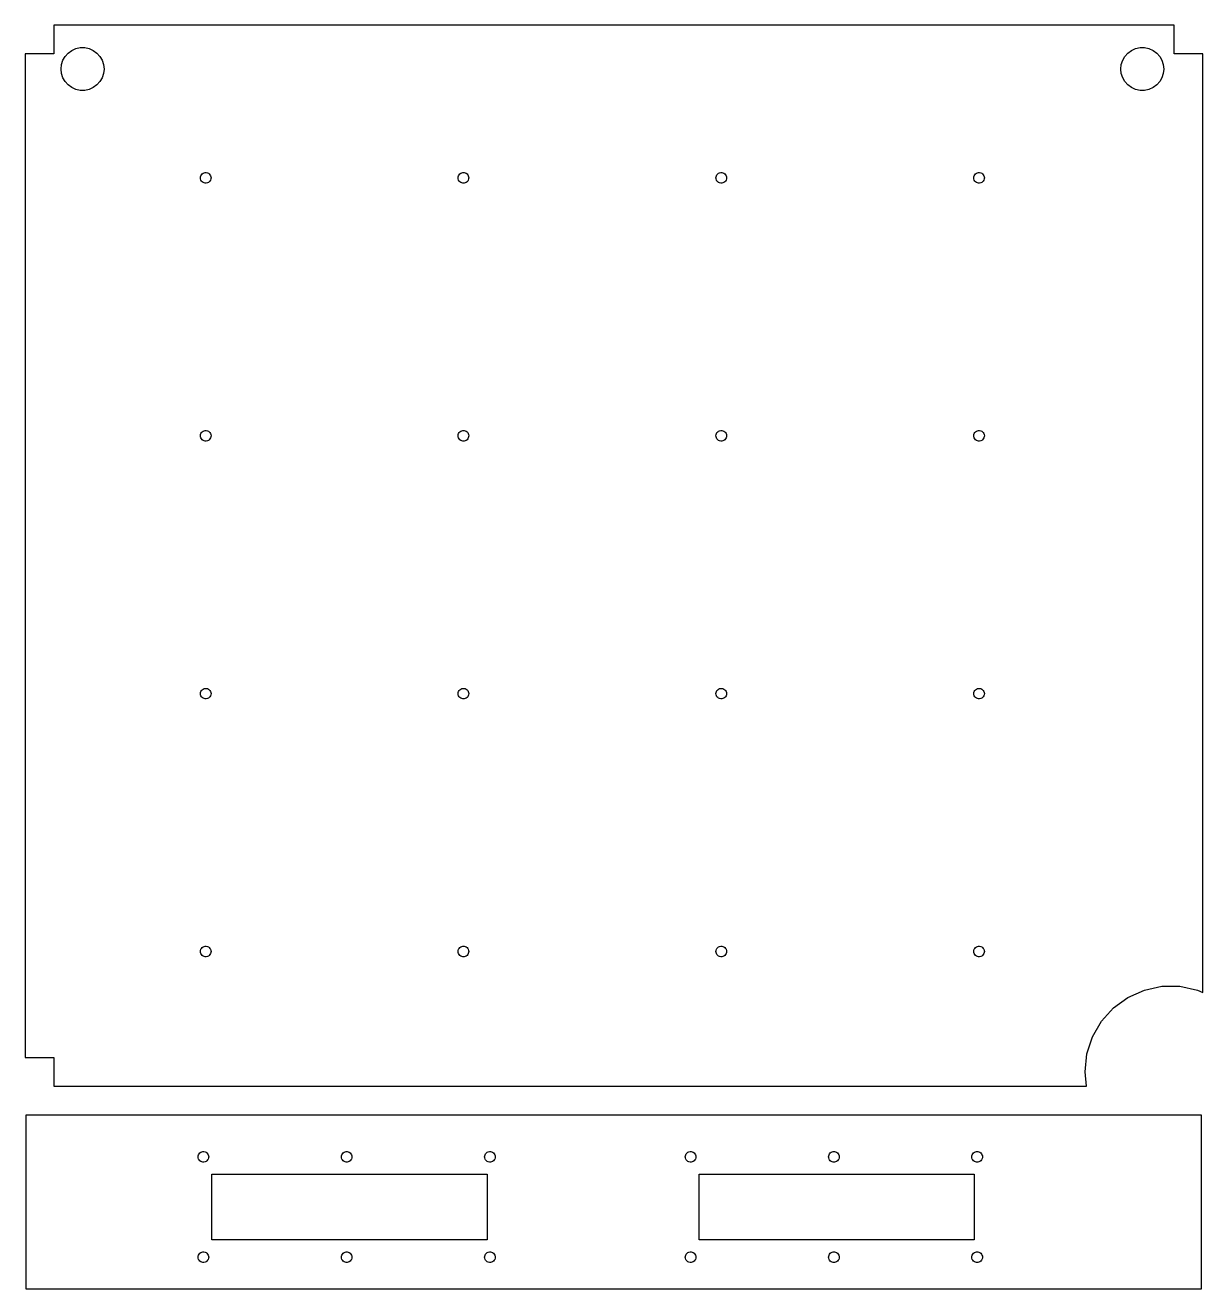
# Model space of a CAD drawing. Extents: x 0 to 220, y 0 to 117.
# Drawn here: x 0.1 to 108.8, y 0.1 to 116.7 of the extents above; entities that cross this region are included whole.
import ezdxf

# ---------------------------------------------------------------- set-up
doc = ezdxf.new("R2010")
doc.units = 0
doc.layers.add('Layer_1', color=7, linetype='CONTINUOUS')

msp = doc.modelspace()

# ---------------------------------------------------------------- linework, layer by layer
at = {"layer": 'Layer_1', "color": 7}
for points in [[(108.775008, 27.454257), (108.775008, 35.342116), (108.775008, 114.064717), (106.130691, 114.064717), (106.130691, 116.708867), (2.710423, 116.708867), (2.710423, 114.064717), (0.066106, 114.064717), (0.066106, 21.447837), (2.710423, 21.447837), (2.710423, 18.803694), (98.045138, 18.803694), (97.906049, 20.125756), (98.07952, 21.775031), (98.591986, 23.352194), (99.420984, 24.788342), (100.530808, 26.020728), (101.872534, 26.995493), (103.387467, 27.669993), (105.009762, 28.014761), (106.668284, 28.014761), (108.290577, 27.669993)], [(5.147431, 110.69896), (4.741889, 110.78523), (4.36313, 110.953923), (4.027691, 111.197451), (3.750278, 111.505762), (3.542956, 111.864563), (3.414837, 112.259081), (3.371466, 112.671312), (3.414837, 113.083523), (3.542956, 113.478043), (3.750278, 113.836844), (4.027691, 114.145166), (4.36313, 114.388694), (4.741889, 114.557376), (5.147431, 114.643546), (5.562063, 114.643546), (5.967592, 114.557376), (6.34637, 114.388694), (6.681798, 114.145166), (6.959219, 113.836844), (7.16653, 113.478043), (7.294647, 113.083523), (7.338023, 112.671312), (7.294647, 112.259081), (7.16653, 111.864563), (6.959219, 111.505762), (6.681798, 111.197451), (6.34637, 110.953923), (5.967592, 110.78523), (5.562063, 110.69896)], [(102.987385, 110.69896), (102.581747, 110.78523), (102.203075, 110.953923), (101.867777, 111.197451), (101.590123, 111.505762), (101.382804, 111.864563), (101.254825, 112.259081), (101.211451, 112.671312), (101.254825, 113.083523), (101.382804, 113.478043), (101.590123, 113.836844), (101.867777, 114.145166), (102.203075, 114.388694), (102.581747, 114.557376), (102.987385, 114.643546), (103.402008, 114.643546), (103.807646, 114.557376), (104.186321, 114.388694), (104.521619, 114.145166), (104.79927, 113.836844), (105.006582, 113.478043), (105.134569, 113.083523), (105.177945, 112.671312), (105.134569, 112.259081), (105.006582, 111.864563), (104.79927, 111.505762), (104.521619, 111.197451), (104.186321, 110.953923), (103.807646, 110.78523), (103.402008, 110.69896)], [(16.6742, 102.136909), (16.574156, 102.158314), (16.48071, 102.199697), (16.397954, 102.259773), (16.329496, 102.335944), (16.278325, 102.424508), (16.246742, 102.521571), (16.236053, 102.623382), (16.246742, 102.725176), (16.278325, 102.822238), (16.329496, 102.910805), (16.397954, 102.986975), (16.48071, 103.047052), (16.574156, 103.088433), (16.6742, 103.109837), (16.77648, 103.109837), (16.876514, 103.088433), (16.969959, 103.047052), (17.05271, 102.986975), (17.121174, 102.910805), (17.172247, 102.822238), (17.20383, 102.725176), (17.214519, 102.623382), (17.20383, 102.521571), (17.172247, 102.424508), (17.121174, 102.335944), (17.05271, 102.259773), (16.969959, 102.199697), (16.876514, 102.158314), (16.77648, 102.136909)], [(40.473207, 102.136909), (40.372985, 102.158314), (40.279635, 102.199697), (40.196884, 102.259773), (40.12842, 102.335944), (40.077353, 102.424508), (40.045672, 102.521571), (40.035062, 102.623382), (40.045672, 102.725176), (40.077353, 102.822238), (40.12842, 102.910805), (40.196884, 102.986975), (40.279635, 103.047052), (40.372985, 103.088433), (40.473207, 103.109837), (40.575275, 103.109837), (40.675502, 103.088433), (40.768844, 103.047052), (40.851601, 102.986975), (40.920061, 102.910805), (40.971131, 102.822238), (41.002813, 102.725176), (41.013422, 102.623382), (41.002813, 102.521571), (40.971131, 102.424508), (40.920061, 102.335944), (40.851601, 102.259773), (40.768844, 102.199697), (40.675502, 102.158314), (40.575275, 102.136909)], [(64.27211, 102.136909), (64.171888, 102.158314), (64.078541, 102.199697), (63.995787, 102.259773), (63.927326, 102.335944), (63.876256, 102.424508), (63.844575, 102.521571), (63.833965, 102.623382), (63.844575, 102.725176), (63.876256, 102.822238), (63.927326, 102.910805), (63.995787, 102.986975), (64.078541, 103.047052), (64.171888, 103.088433), (64.27211, 103.109837), (64.374181, 103.109837), (64.474405, 103.088433), (64.56775, 103.047052), (64.650504, 102.986975), (64.718965, 102.910805), (64.770034, 102.822238), (64.801816, 102.725176), (64.812399, 102.623382), (64.801816, 102.521571), (64.770034, 102.424508), (64.718965, 102.335944), (64.650504, 102.259773), (64.56775, 102.199697), (64.474405, 102.158314), (64.374181, 102.136909)], [(88.071015, 102.136909), (87.970794, 102.158314), (87.877446, 102.199697), (87.794695, 102.259773), (87.726232, 102.335944), (87.675162, 102.424508), (87.64338, 102.521571), (87.63277, 102.623382), (87.64338, 102.725176), (87.675162, 102.822238), (87.726232, 102.910805), (87.794695, 102.986975), (87.877446, 103.047052), (87.970794, 103.088433), (88.071015, 103.109837), (88.173086, 103.109837), (88.273311, 103.088433), (88.366658, 103.047052), (88.449409, 102.986975), (88.51787, 102.910805), (88.568943, 102.822238), (88.600725, 102.725176), (88.611334, 102.623382), (88.600725, 102.521571), (88.568943, 102.424508), (88.51787, 102.335944), (88.449409, 102.259773), (88.366658, 102.199697), (88.273311, 102.158314), (88.173086, 102.136909)], [(16.6742, 78.339494), (16.574156, 78.360899), (16.48071, 78.402383), (16.397954, 78.462459), (16.329496, 78.53863), (16.278325, 78.627197), (16.246742, 78.724259), (16.236053, 78.82606), (16.246742, 78.927859), (16.278325, 79.024921), (16.329496, 79.11349), (16.397954, 79.189661), (16.48071, 79.249737), (16.574156, 79.291121), (16.6742, 79.312526), (16.77648, 79.312526), (16.876514, 79.291121), (16.969959, 79.249737), (17.05271, 79.189661), (17.121174, 79.11349), (17.172247, 79.024921), (17.20383, 78.927859), (17.214519, 78.82606), (17.20383, 78.724259), (17.172247, 78.627197), (17.121174, 78.53863), (17.05271, 78.462459), (16.969959, 78.402383), (16.876514, 78.360899), (16.77648, 78.339494)], [(40.473207, 78.339494), (40.372985, 78.360899), (40.279635, 78.402383), (40.196884, 78.462459), (40.12842, 78.53863), (40.077353, 78.627197), (40.045672, 78.724259), (40.035062, 78.82606), (40.045672, 78.927859), (40.077353, 79.024921), (40.12842, 79.11349), (40.196884, 79.189661), (40.279635, 79.249737), (40.372985, 79.291121), (40.473207, 79.312526), (40.575275, 79.312526), (40.675502, 79.291121), (40.768844, 79.249737), (40.851601, 79.189661), (40.920061, 79.11349), (40.971131, 79.024921), (41.002813, 78.927859), (41.013422, 78.82606), (41.002813, 78.724259), (40.971131, 78.627197), (40.920061, 78.53863), (40.851601, 78.462459), (40.768844, 78.402383), (40.675502, 78.360899), (40.575275, 78.339494)], [(64.27211, 78.339494), (64.171888, 78.360899), (64.078541, 78.402383), (63.995787, 78.462459), (63.927326, 78.53863), (63.876256, 78.627197), (63.844575, 78.724259), (63.833965, 78.82606), (63.844575, 78.927859), (63.876256, 79.024921), (63.927326, 79.11349), (63.995787, 79.189661), (64.078541, 79.249737), (64.171888, 79.291121), (64.27211, 79.312526), (64.374181, 79.312526), (64.474405, 79.291121), (64.56775, 79.249737), (64.650504, 79.189661), (64.718965, 79.11349), (64.770034, 79.024921), (64.801816, 78.927859), (64.812399, 78.82606), (64.801816, 78.724259), (64.770034, 78.627197), (64.718965, 78.53863), (64.650504, 78.462459), (64.56775, 78.402383), (64.474405, 78.360899), (64.374181, 78.339494)], [(88.071015, 78.339494), (87.970794, 78.360899), (87.877446, 78.402383), (87.794695, 78.462459), (87.726232, 78.53863), (87.675162, 78.627197), (87.64338, 78.724259), (87.63277, 78.82606), (87.64338, 78.927859), (87.675162, 79.024921), (87.726232, 79.11349), (87.794695, 79.189661), (87.877446, 79.249737), (87.970794, 79.291121), (88.071015, 79.312526), (88.173086, 79.312526), (88.273311, 79.291121), (88.366658, 79.249737), (88.449409, 79.189661), (88.51787, 79.11349), (88.568943, 79.024921), (88.600725, 78.927859), (88.611334, 78.82606), (88.600725, 78.724259), (88.568943, 78.627197), (88.51787, 78.53863), (88.449409, 78.462459), (88.366658, 78.402383), (88.273311, 78.360899), (88.173086, 78.339494)], [(16.6742, 54.542083), (16.574156, 54.563488), (16.48071, 54.604869), (16.397954, 54.664944), (16.329496, 54.741118), (16.278325, 54.829681), (16.246742, 54.926746), (16.236053, 55.028537), (16.246742, 55.130349), (16.278325, 55.227411), (16.329496, 55.315975), (16.397954, 55.392146), (16.48071, 55.452222), (16.574156, 55.493606), (16.6742, 55.51501), (16.77648, 55.51501), (16.876514, 55.493606), (16.969959, 55.452222), (17.05271, 55.392146), (17.121174, 55.315975), (17.172247, 55.227411), (17.20383, 55.130349), (17.214519, 55.028537), (17.20383, 54.926746), (17.172247, 54.829681), (17.121174, 54.741118), (17.05271, 54.664944), (16.969959, 54.604869), (16.876514, 54.563488), (16.77648, 54.542083)], [(40.473207, 54.542083), (40.372985, 54.563488), (40.279635, 54.604869), (40.196884, 54.664944), (40.12842, 54.741118), (40.077353, 54.829681), (40.045672, 54.926746), (40.035062, 55.028537), (40.045672, 55.130349), (40.077353, 55.227411), (40.12842, 55.315975), (40.196884, 55.392146), (40.279635, 55.452222), (40.372985, 55.493606), (40.473207, 55.51501), (40.575275, 55.51501), (40.675502, 55.493606), (40.768844, 55.452222), (40.851601, 55.392146), (40.920061, 55.315975), (40.971131, 55.227411), (41.002813, 55.130349), (41.013422, 55.028537), (41.002813, 54.926746), (40.971131, 54.829681), (40.920061, 54.741118), (40.851601, 54.664944), (40.768844, 54.604869), (40.675502, 54.563488), (40.575275, 54.542083)], [(64.27211, 54.542083), (64.171888, 54.563488), (64.078541, 54.604869), (63.995787, 54.664944), (63.927326, 54.741118), (63.876256, 54.829681), (63.844575, 54.926746), (63.833965, 55.028537), (63.844575, 55.130349), (63.876256, 55.227411), (63.927326, 55.315975), (63.995787, 55.392146), (64.078541, 55.452222), (64.171888, 55.493606), (64.27211, 55.51501), (64.374181, 55.51501), (64.474405, 55.493606), (64.56775, 55.452222), (64.650504, 55.392146), (64.718965, 55.315975), (64.770034, 55.227411), (64.801816, 55.130349), (64.812399, 55.028537), (64.801816, 54.926746), (64.770034, 54.829681), (64.718965, 54.741118), (64.650504, 54.664944), (64.56775, 54.604869), (64.474405, 54.563488), (64.374181, 54.542083)], [(88.071015, 54.542083), (87.970794, 54.563488), (87.877446, 54.604869), (87.794695, 54.664944), (87.726232, 54.741118), (87.675162, 54.829681), (87.64338, 54.926746), (87.63277, 55.028537), (87.64338, 55.130349), (87.675162, 55.227411), (87.726232, 55.315975), (87.794695, 55.392146), (87.877446, 55.452222), (87.970794, 55.493606), (88.071015, 55.51501), (88.173086, 55.51501), (88.273311, 55.493606), (88.366658, 55.452222), (88.449409, 55.392146), (88.51787, 55.315975), (88.568943, 55.227411), (88.600725, 55.130349), (88.611334, 55.028537), (88.600725, 54.926746), (88.568943, 54.829681), (88.51787, 54.741118), (88.449409, 54.664944), (88.366658, 54.604869), (88.273311, 54.563488), (88.173086, 54.542083)], [(16.6742, 30.744731), (16.574156, 30.76603), (16.48071, 30.807615), (16.397954, 30.867792), (16.329496, 30.943762), (16.278325, 31.032326), (16.246742, 31.129589), (16.236053, 31.23129), (16.246742, 31.332982), (16.278325, 31.430246), (16.329496, 31.51881), (16.397954, 31.594782), (16.48071, 31.654858), (16.574156, 31.69644), (16.6742, 31.717739), (16.77648, 31.717739), (16.876514, 31.69644), (16.969959, 31.654858), (17.05271, 31.594782), (17.121174, 31.51881), (17.172247, 31.430246), (17.20383, 31.332982), (17.214519, 31.23129), (17.20383, 31.129589), (17.172247, 31.032326), (17.121174, 30.943762), (17.05271, 30.867792), (16.969959, 30.807615), (16.876514, 30.76603), (16.77648, 30.744731)], [(40.473207, 30.744731), (40.372985, 30.76603), (40.279635, 30.807615), (40.196884, 30.867792), (40.12842, 30.943762), (40.077353, 31.032326), (40.045672, 31.129589), (40.035062, 31.23129), (40.045672, 31.332982), (40.077353, 31.430246), (40.12842, 31.51881), (40.196884, 31.594782), (40.279635, 31.654858), (40.372985, 31.69644), (40.473207, 31.717739), (40.575275, 31.717739), (40.675502, 31.69644), (40.768844, 31.654858), (40.851601, 31.594782), (40.920061, 31.51881), (40.971131, 31.430246), (41.002813, 31.332982), (41.013422, 31.23129), (41.002813, 31.129589), (40.971131, 31.032326), (40.920061, 30.943762), (40.851601, 30.867792), (40.768844, 30.807615), (40.675502, 30.76603), (40.575275, 30.744731)], [(64.27211, 30.744731), (64.171888, 30.76603), (64.078541, 30.807615), (63.995787, 30.867792), (63.927326, 30.943762), (63.876256, 31.032326), (63.844575, 31.129589), (63.833965, 31.23129), (63.844575, 31.332982), (63.876256, 31.430246), (63.927326, 31.51881), (63.995787, 31.594782), (64.078541, 31.654858), (64.171888, 31.69644), (64.27211, 31.717739), (64.374181, 31.717739), (64.474405, 31.69644), (64.56775, 31.654858), (64.650504, 31.594782), (64.718965, 31.51881), (64.770034, 31.430246), (64.801816, 31.332982), (64.812399, 31.23129), (64.801816, 31.129589), (64.770034, 31.032326), (64.718965, 30.943762), (64.650504, 30.867792), (64.56775, 30.807615), (64.474405, 30.76603), (64.374181, 30.744731)], [(88.071015, 30.744731), (87.970794, 30.76603), (87.877446, 30.807615), (87.794695, 30.867792), (87.726232, 30.943762), (87.675162, 31.032326), (87.64338, 31.129589), (87.63277, 31.23129), (87.64338, 31.332982), (87.675162, 31.430246), (87.726232, 31.51881), (87.794695, 31.594782), (87.877446, 31.654858), (87.970794, 31.69644), (88.071015, 31.717739), (88.173086, 31.717739), (88.273311, 31.69644), (88.366658, 31.654858), (88.449409, 31.594782), (88.51787, 31.51881), (88.568943, 31.430246), (88.600725, 31.332982), (88.611334, 31.23129), (88.600725, 31.129589), (88.568943, 31.032326), (88.51787, 30.943762), (88.449409, 30.867792), (88.366658, 30.807615), (88.273311, 30.76603), (88.173086, 30.744731)], [(108.664676, 16.113423), (0.105537, 16.113423), (0.105537, 0.105537), (108.664676, 0.105537)], [(16.458621, 11.789975), (16.358529, 11.811039), (16.265052, 11.852664), (16.182262, 11.912854), (16.113788, 11.988899), (16.062618, 12.077511), (16.030999, 12.174866), (16.020416, 12.276596), (16.030999, 12.378354), (16.062618, 12.475709), (16.113788, 12.564321), (16.182262, 12.640374), (16.265052, 12.7005), (16.358529, 12.742132), (16.458621, 12.763462), (16.560962, 12.763462), (16.661055, 12.742132), (16.754532, 12.7005), (16.837322, 12.640374), (16.905796, 12.564321), (16.95694, 12.475709), (16.988585, 12.378354), (16.999168, 12.276596), (16.988585, 12.174866), (16.95694, 12.077511), (16.905796, 11.988899), (16.837322, 11.912854), (16.754532, 11.852664), (16.661055, 11.811039), (16.560962, 11.789975)], [(29.687963, 11.789975), (29.587685, 11.811039), (29.494287, 11.852664), (29.411472, 11.912854), (29.342944, 11.988899), (29.29188, 12.077511), (29.260129, 12.174866), (29.249545, 12.276596), (29.260129, 12.378354), (29.29188, 12.475709), (29.342944, 12.564321), (29.411472, 12.640374), (29.494287, 12.7005), (29.587685, 12.742132), (29.687963, 12.763462), (29.790093, 12.763462), (29.89037, 12.742132), (29.983768, 12.7005), (30.066584, 12.640374), (30.135112, 12.564321), (30.186177, 12.475709), (30.217927, 12.378354), (30.228511, 12.276596), (30.217927, 12.174866), (30.186177, 12.077511), (30.135112, 11.988899), (30.066584, 11.912854), (29.983768, 11.852664), (29.89037, 11.811039), (29.790093, 11.789975)], [(42.9172, 11.789975), (42.816924, 11.811039), (42.723526, 11.852664), (42.64071, 11.912854), (42.572183, 11.988899), (42.521118, 12.077511), (42.489367, 12.174866), (42.478784, 12.276596), (42.489367, 12.378354), (42.521118, 12.475709), (42.572183, 12.564321), (42.64071, 12.640374), (42.723526, 12.7005), (42.816924, 12.742132), (42.9172, 12.763462), (43.019331, 12.763462), (43.119608, 12.742132), (43.213007, 12.7005), (43.295822, 12.640374), (43.36435, 12.564321), (43.415414, 12.475709), (43.447165, 12.378354), (43.457748, 12.276596), (43.447165, 12.174866), (43.415414, 12.077511), (43.36435, 11.988899), (43.295822, 11.912854), (43.213007, 11.852664), (43.119608, 11.811039), (43.019331, 11.789975)], [(61.438138, 11.789975), (61.337857, 11.811039), (61.24446, 11.852664), (61.161645, 11.912854), (61.093117, 11.988899), (61.042054, 12.077511), (61.010303, 12.174866), (60.999719, 12.276596), (61.010303, 12.378354), (61.042054, 12.475709), (61.093117, 12.564321), (61.161645, 12.640374), (61.24446, 12.7005), (61.337857, 12.742132), (61.438138, 12.763462), (61.540269, 12.763462), (61.640543, 12.742132), (61.733941, 12.7005), (61.816756, 12.640374), (61.885285, 12.564321), (61.936354, 12.475709), (61.968099, 12.378354), (61.978683, 12.276596), (61.968099, 12.174866), (61.936354, 12.077511), (61.885285, 11.988899), (61.816756, 11.912854), (61.733941, 11.852664), (61.640543, 11.811039), (61.540269, 11.789975)], [(74.667384, 11.789975), (74.567102, 11.811039), (74.47371, 11.852664), (74.390887, 11.912854), (74.322367, 11.988899), (74.271292, 12.077511), (74.239545, 12.174866), (74.22896, 12.276596), (74.239545, 12.378354), (74.271292, 12.475709), (74.322367, 12.564321), (74.390887, 12.640374), (74.47371, 12.7005), (74.567102, 12.742132), (74.667384, 12.763462), (74.769506, 12.763462), (74.869787, 12.742132), (74.963187, 12.7005), (75.045995, 12.640374), (75.114522, 12.564321), (75.16559, 12.475709), (75.197344, 12.378354), (75.207922, 12.276596), (75.197344, 12.174866), (75.16559, 12.077511), (75.114522, 11.988899), (75.045995, 11.912854), (74.963187, 11.852664), (74.869787, 11.811039), (74.769506, 11.789975)], [(87.896622, 11.789975), (87.796333, 11.811039), (87.702941, 11.852664), (87.620125, 11.912854), (87.551598, 11.988899), (87.50053, 12.077511), (87.468776, 12.174866), (87.458191, 12.276596), (87.468776, 12.378354), (87.50053, 12.475709), (87.551598, 12.564321), (87.620125, 12.640374), (87.702941, 12.7005), (87.796333, 12.742132), (87.896622, 12.763462), (87.998751, 12.763462), (88.099025, 12.742132), (88.192425, 12.7005), (88.275233, 12.640374), (88.34376, 12.564321), (88.394828, 12.475709), (88.426582, 12.378354), (88.437167, 12.276596), (88.426582, 12.174866), (88.394828, 12.077511), (88.34376, 11.988899), (88.275233, 11.912854), (88.192425, 11.852664), (88.099025, 11.811039), (87.998751, 11.789975)], [(17.303546, 4.603631), (17.303546, 10.689248), (42.703681, 10.689248), (42.703681, 4.603631)], [(62.282957, 4.603631), (62.282957, 10.689248), (87.683101, 10.689248), (87.683101, 4.603631)], [(16.458621, 2.529255), (16.358529, 2.550319), (16.265052, 2.591923), (16.182262, 2.652106), (16.113788, 2.72813), (16.062618, 2.816742), (16.030999, 2.914097), (16.020416, 3.015862), (16.030999, 3.117641), (16.062618, 3.214975), (16.113788, 3.303559), (16.182262, 3.379633), (16.265052, 3.439766), (16.358529, 3.481391), (16.458621, 3.502721), (16.560962, 3.502721), (16.661055, 3.481391), (16.754532, 3.439766), (16.837322, 3.379633), (16.905796, 3.303559), (16.95694, 3.214975), (16.988585, 3.117641), (16.999168, 3.015862), (16.988585, 2.914097), (16.95694, 2.816742), (16.905796, 2.72813), (16.837322, 2.652106), (16.754532, 2.591923), (16.661055, 2.550319), (16.560962, 2.529255)], [(29.687963, 2.529255), (29.587685, 2.550319), (29.494287, 2.591923), (29.411472, 2.652106), (29.342944, 2.72813), (29.29188, 2.816742), (29.260129, 2.914097), (29.249545, 3.015862), (29.260129, 3.117641), (29.29188, 3.214975), (29.342944, 3.303559), (29.411472, 3.379633), (29.494287, 3.439766), (29.587685, 3.481391), (29.687963, 3.502721), (29.790093, 3.502721), (29.89037, 3.481391), (29.983768, 3.439766), (30.066584, 3.379633), (30.135112, 3.303559), (30.186177, 3.214975), (30.217927, 3.117641), (30.228511, 3.015862), (30.217927, 2.914097), (30.186177, 2.816742), (30.135112, 2.72813), (30.066584, 2.652106), (29.983768, 2.591923), (29.89037, 2.550319), (29.790093, 2.529255)], [(42.9172, 2.529255), (42.816924, 2.550319), (42.723526, 2.591923), (42.64071, 2.652106), (42.572183, 2.72813), (42.521118, 2.816742), (42.489367, 2.914097), (42.478784, 3.015862), (42.489367, 3.117641), (42.521118, 3.214975), (42.572183, 3.303559), (42.64071, 3.379633), (42.723526, 3.439766), (42.816924, 3.481391), (42.9172, 3.502721), (43.019331, 3.502721), (43.119608, 3.481391), (43.213007, 3.439766), (43.295822, 3.379633), (43.36435, 3.303559), (43.415414, 3.214975), (43.447165, 3.117641), (43.457748, 3.015862), (43.447165, 2.914097), (43.415414, 2.816742), (43.36435, 2.72813), (43.295822, 2.652106), (43.213007, 2.591923), (43.119608, 2.550319), (43.019331, 2.529255)], [(61.438138, 2.529255), (61.337857, 2.550319), (61.24446, 2.591923), (61.161645, 2.652106), (61.093117, 2.72813), (61.042054, 2.816742), (61.010303, 2.914097), (60.999719, 3.015862), (61.010303, 3.117641), (61.042054, 3.214975), (61.093117, 3.303559), (61.161645, 3.379633), (61.24446, 3.439766), (61.337857, 3.481391), (61.438138, 3.502721), (61.540269, 3.502721), (61.640543, 3.481391), (61.733941, 3.439766), (61.816756, 3.379633), (61.885285, 3.303559), (61.936354, 3.214975), (61.968099, 3.117641), (61.978683, 3.015862), (61.968099, 2.914097), (61.936354, 2.816742), (61.885285, 2.72813), (61.816756, 2.652106), (61.733941, 2.591923), (61.640543, 2.550319), (61.540269, 2.529255)], [(74.667384, 2.529255), (74.567102, 2.550319), (74.47371, 2.591923), (74.390887, 2.652106), (74.322367, 2.72813), (74.271292, 2.816742), (74.239545, 2.914097), (74.22896, 3.015862), (74.239545, 3.117641), (74.271292, 3.214975), (74.322367, 3.303559), (74.390887, 3.379633), (74.47371, 3.439766), (74.567102, 3.481391), (74.667384, 3.502721), (74.769506, 3.502721), (74.869787, 3.481391), (74.963187, 3.439766), (75.045995, 3.379633), (75.114522, 3.303559), (75.16559, 3.214975), (75.197344, 3.117641), (75.207922, 3.015862), (75.197344, 2.914097), (75.16559, 2.816742), (75.114522, 2.72813), (75.045995, 2.652106), (74.963187, 2.591923), (74.869787, 2.550319), (74.769506, 2.529255)], [(87.896622, 2.529255), (87.796333, 2.550319), (87.702941, 2.591923), (87.620125, 2.652106), (87.551598, 2.72813), (87.50053, 2.816742), (87.468776, 2.914097), (87.458191, 3.015862), (87.468776, 3.117641), (87.50053, 3.214975), (87.551598, 3.303559), (87.620125, 3.379633), (87.702941, 3.439766), (87.796333, 3.481391), (87.896622, 3.502721), (87.998751, 3.502721), (88.099025, 3.481391), (88.192425, 3.439766), (88.275233, 3.379633), (88.34376, 3.303559), (88.394828, 3.214975), (88.426582, 3.117641), (88.437167, 3.015862), (88.426582, 2.914097), (88.394828, 2.816742), (88.34376, 2.72813), (88.275233, 2.652106), (88.192425, 2.591923), (88.099025, 2.550319), (87.998751, 2.529255)]]:
    msp.add_lwpolyline(points, close=True, dxfattribs=at)

doc.saveas('drawing.dxf')
